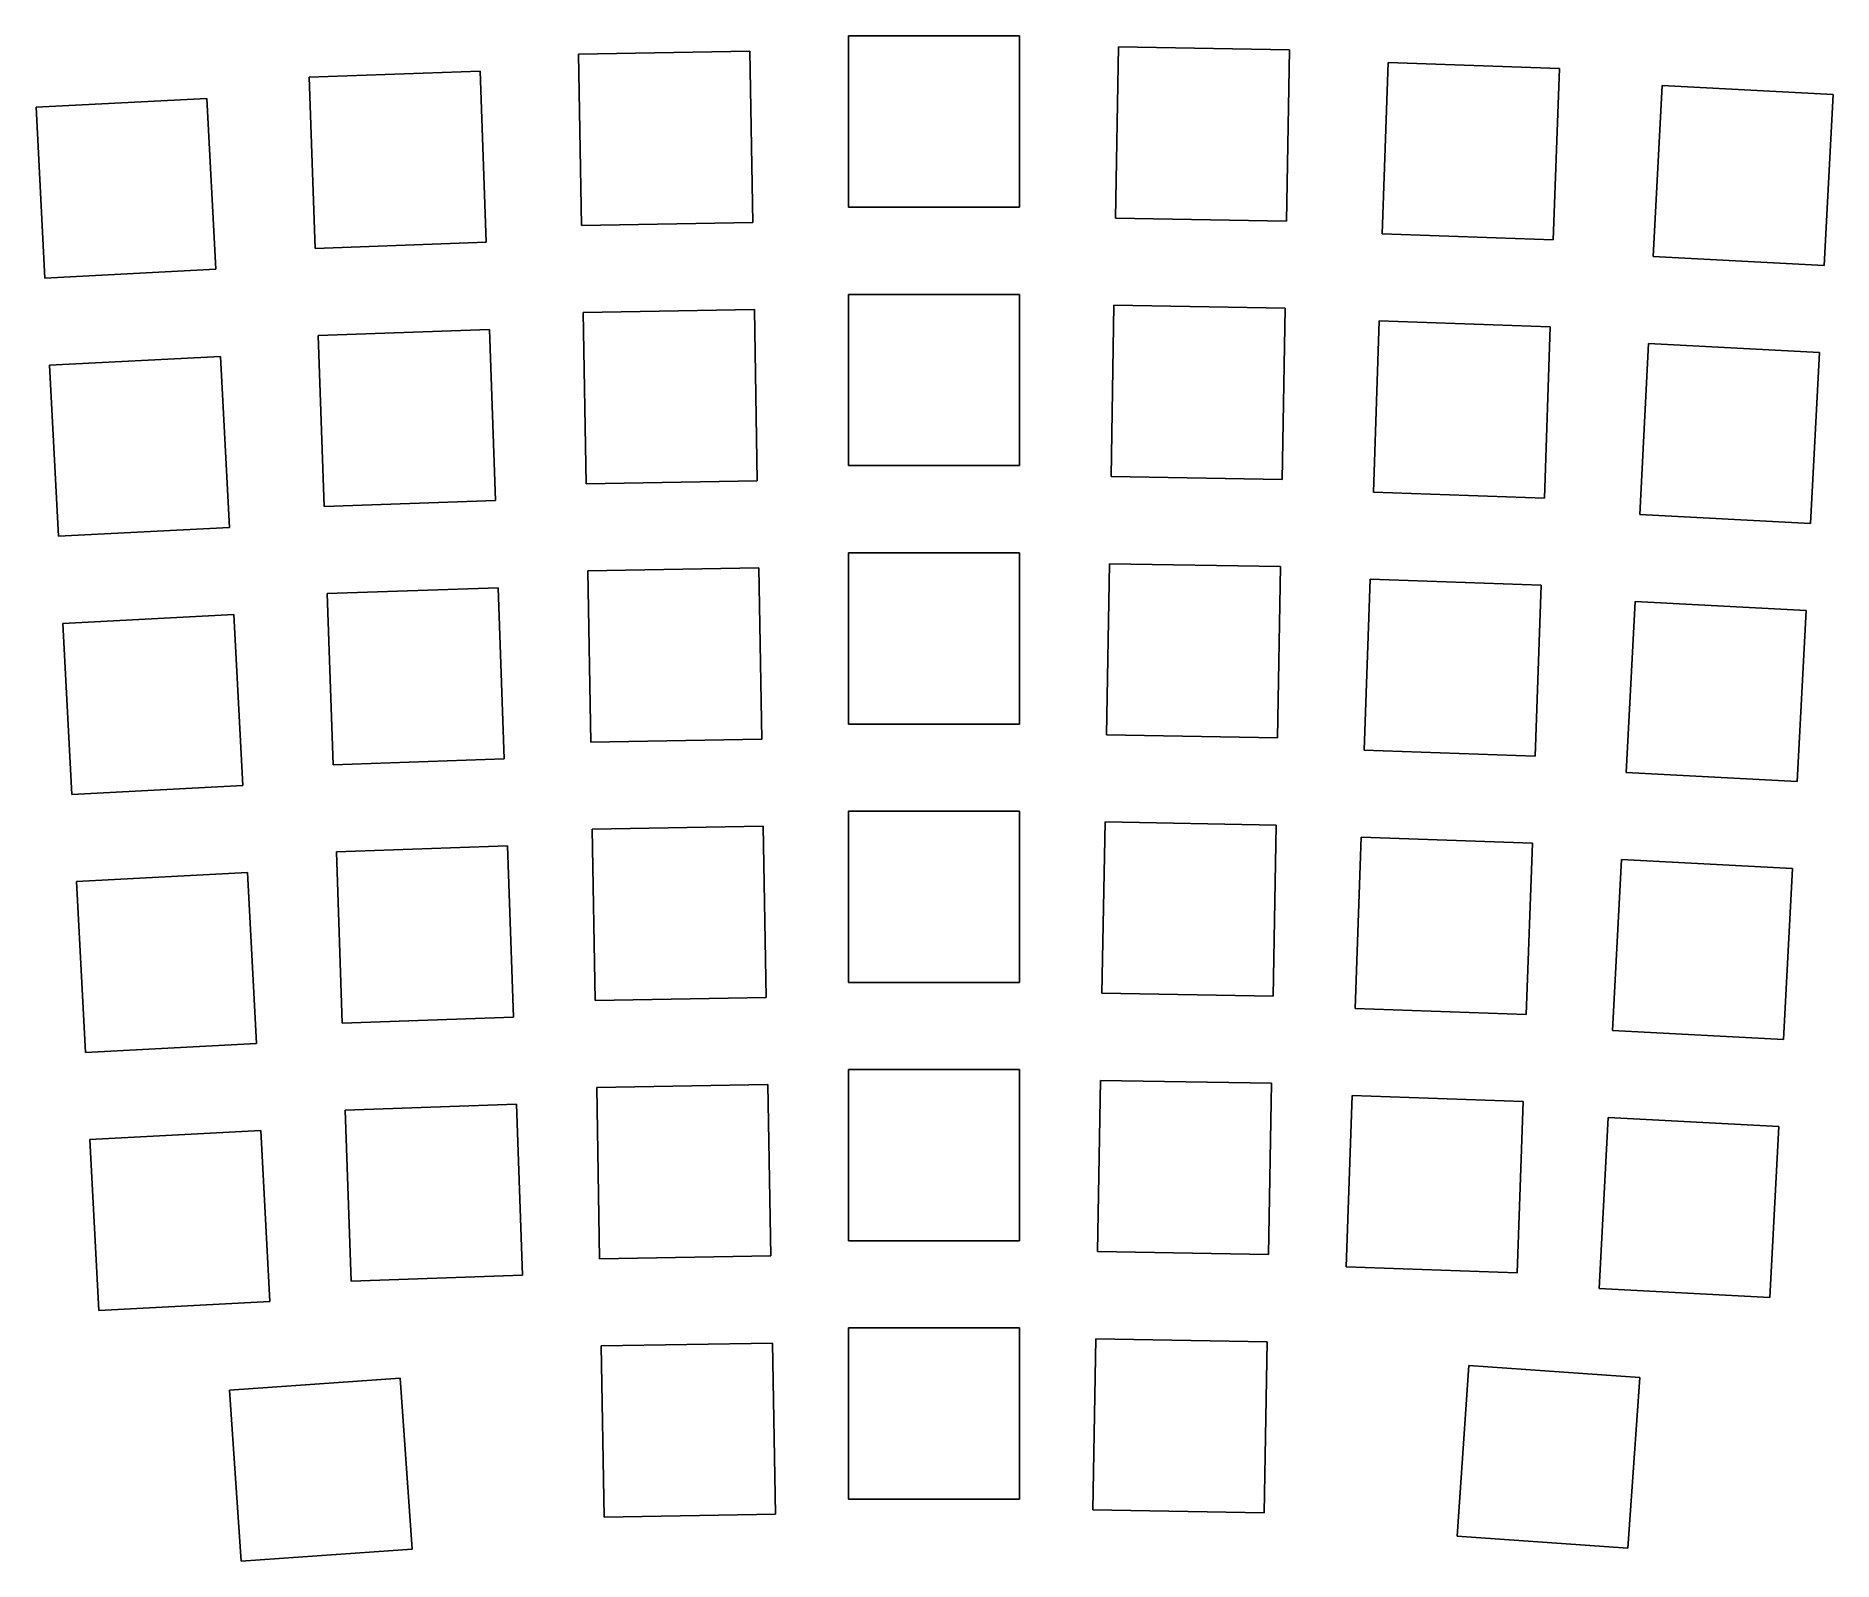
# Model space of a CAD drawing. Header units: millimetres. Extents: x 37 to 183, y -207 to -83.
import ezdxf

# ---------------------------------------------------------------- set-up
doc = ezdxf.new("R2010")
doc.units = ezdxf.units.MM

msp = doc.modelspace()

# ---------------------------------------------------------------- linework, layer by layer
at = {"linetype": 'CONTINUOUS'}
for p, q in [((116.98, -82.68), (103.03, -82.68)), ((103.03, -82.68), (103.03, -96.63)), ((116.98, -96.63), (116.98, -82.68)), ((94.99, -83.92), (81.04, -84.17)), ((81.04, -84.17), (81.28, -98.11)), ((95.23, -97.87), (94.99, -83.92)), ((125.04, -83.57), (124.79, -97.52)), ((138.99, -83.82), (125.04, -83.57)), ((138.74, -97.76), (138.99, -83.82)), ((147.03, -84.85), (146.54, -98.79)), ((160.97, -85.34), (147.03, -84.85)), ((73.02, -85.55), (59.08, -86.04)), ((59.08, -86.04), (59.57, -99.98)), ((73.51, -99.49), (73.02, -85.55)), ((160.48, -99.28), (160.97, -85.34)), ((50.74, -87.76), (36.81, -88.49)), ((51.47, -101.69), (50.74, -87.76)), ((169.35, -86.71), (168.62, -100.64)), ((183.28, -87.44), (169.35, -86.71)), ((182.55, -101.37), (183.28, -87.44)), ((36.81, -88.49), (37.54, -102.42)), ((103.03, -96.63), (116.98, -96.63)), ((81.28, -98.11), (95.23, -97.87)), ((124.79, -97.52), (138.74, -97.76)), ((59.57, -99.98), (73.51, -99.49)), ((146.54, -98.79), (160.48, -99.28)), ((168.62, -100.64), (182.55, -101.37)), ((37.54, -102.42), (51.47, -101.69)), ((116.98, -103.73), (103.03, -103.73)), ((103.03, -103.73), (103.03, -117.68)), ((116.98, -117.68), (116.98, -103.73)), ((95.36, -104.97), (81.41, -105.21)), ((81.41, -105.21), (81.65, -119.16)), ((95.6, -118.92), (95.36, -104.97)), ((124.67, -104.62), (124.43, -118.57)), ((138.62, -104.86), (124.67, -104.62)), ((138.37, -118.81), (138.62, -104.86)), ((73.76, -106.59), (59.82, -107.08)), ((74.25, -120.53), (73.76, -106.59)), ((146.29, -105.89), (145.81, -119.83)), ((160.23, -106.38), (146.29, -105.89)), ((159.75, -120.32), (160.23, -106.38)), ((59.82, -107.08), (60.3, -121.02)), ((168.25, -107.73), (167.52, -121.66)), ((182.18, -108.46), (168.25, -107.73)), ((51.84, -108.78), (37.91, -109.51)), ((37.91, -109.51), (38.64, -123.44)), ((52.57, -122.71), (51.84, -108.78)), ((181.45, -122.39), (182.18, -108.46)), ((103.03, -117.68), (116.98, -117.68)), ((124.43, -118.57), (138.37, -118.81)), ((81.65, -119.16), (95.6, -118.92)), ((145.81, -119.83), (159.75, -120.32)), ((60.3, -121.02), (74.25, -120.53)), ((38.64, -123.44), (52.57, -122.71)), ((167.52, -121.66), (181.45, -122.39)), ((116.98, -124.78), (103.03, -124.78)), ((103.03, -124.78), (103.03, -138.73)), ((116.98, -138.73), (116.98, -124.78)), ((124.3, -125.67), (124.06, -139.61)), ((138.25, -125.91), (124.3, -125.67)), ((138.01, -139.86), (138.25, -125.91)), ((95.72, -126.02), (81.78, -126.26)), ((81.78, -126.26), (82.02, -140.21)), ((95.97, -139.96), (95.72, -126.02)), ((145.56, -126.93), (145.07, -140.87)), ((159.5, -127.41), (145.56, -126.93)), ((159.01, -141.36), (159.5, -127.41)), ((74.49, -127.63), (60.55, -128.11)), ((60.55, -128.11), (61.04, -142.05)), ((74.98, -141.57), (74.49, -127.63)), ((167.15, -128.76), (166.42, -142.69)), ((181.08, -129.49), (167.15, -128.76)), ((52.94, -129.8), (39.01, -130.53)), ((53.67, -143.73), (52.94, -129.8)), ((180.35, -143.42), (181.08, -129.49)), ((39.01, -130.53), (39.74, -144.46)), ((103.03, -138.73), (116.98, -138.73)), ((82.02, -140.21), (95.97, -139.96)), ((124.06, -139.61), (138.01, -139.86)), ((61.04, -142.05), (74.98, -141.57)), ((145.07, -140.87), (159.01, -141.36)), ((166.42, -142.69), (180.35, -143.42)), ((39.74, -144.46), (53.67, -143.73)), ((116.98, -145.83), (103.03, -145.83)), ((103.03, -145.83), (103.03, -159.78)), ((116.98, -159.78), (116.98, -145.83)), ((96.09, -147.06), (82.14, -147.31)), ((82.14, -147.31), (82.39, -161.25)), ((96.33, -161.01), (96.09, -147.06)), ((123.94, -146.71), (123.69, -160.66)), ((137.88, -146.96), (123.94, -146.71)), ((137.64, -160.91), (137.88, -146.96)), ((75.23, -148.66), (61.29, -149.15)), ((61.29, -149.15), (61.77, -163.09)), ((75.72, -162.61), (75.23, -148.66)), ((144.82, -147.96), (144.34, -161.91)), ((158.77, -148.45), (144.82, -147.96)), ((158.28, -162.39), (158.77, -148.45)), ((54.04, -150.82), (40.11, -151.55)), ((54.77, -164.76), (54.04, -150.82)), ((166.04, -149.78), (165.31, -163.71)), ((179.97, -150.51), (166.04, -149.78)), ((179.24, -164.44), (179.97, -150.51)), ((40.11, -151.55), (40.84, -165.49)), ((82.39, -161.25), (96.33, -161.01)), ((103.03, -159.78), (116.98, -159.78)), ((123.69, -160.66), (137.64, -160.91)), ((144.34, -161.91), (158.28, -162.39)), ((61.77, -163.09), (75.72, -162.61)), ((165.31, -163.71), (179.24, -164.44)), ((40.84, -165.49), (54.77, -164.76)), ((116.98, -166.88), (103.03, -166.88)), ((103.03, -166.88), (103.03, -180.83)), ((116.98, -180.83), (116.98, -166.88)), ((96.46, -168.11), (82.51, -168.35)), ((82.51, -168.35), (82.75, -182.3)), ((96.7, -182.06), (96.46, -168.11)), ((123.57, -167.76), (123.32, -181.71)), ((137.52, -168), (123.57, -167.76)), ((137.27, -181.95), (137.52, -168)), ((75.96, -169.7), (62.02, -170.19)), ((76.45, -183.64), (75.96, -169.7)), ((144.09, -169), (143.6, -182.94)), ((158.03, -169.49), (144.09, -169)), ((157.54, -183.43), (158.03, -169.49)), ((62.02, -170.19), (62.51, -184.13)), ((164.94, -170.8), (164.21, -184.73)), ((178.87, -171.53), (164.94, -170.8)), ((55.14, -171.85), (41.21, -172.58)), ((41.21, -172.58), (41.94, -186.51)), ((55.87, -185.78), (55.14, -171.85)), ((178.14, -185.46), (178.87, -171.53)), ((103.03, -180.83), (116.98, -180.83)), ((82.75, -182.3), (96.7, -182.06)), ((123.32, -181.71), (137.27, -181.95)), ((143.6, -182.94), (157.54, -183.43)), ((62.51, -184.13), (76.45, -183.64)), ((41.94, -186.51), (55.87, -185.78)), ((164.21, -184.73), (178.14, -185.46)), ((116.98, -187.93), (103.03, -187.93)), ((103.03, -187.93), (103.03, -201.88)), ((116.98, -201.88), (116.98, -187.93)), ((123.2, -188.81), (122.96, -202.76)), ((137.15, -189.05), (123.2, -188.81)), ((96.83, -189.16), (82.88, -189.4)), ((82.88, -189.4), (83.12, -203.35)), ((97.07, -203.11), (96.83, -189.16)), ((136.9, -203), (137.15, -189.05)), ((153.6, -190.98), (152.63, -204.9)), ((167.52, -191.96), (153.6, -190.98)), ((66.48, -192.03), (52.57, -193)), ((52.57, -193), (53.54, -206.92)), ((67.46, -205.95), (66.48, -192.03)), ((166.55, -205.87), (167.52, -191.96)), ((103.03, -201.88), (116.98, -201.88)), ((83.12, -203.35), (97.07, -203.11)), ((122.96, -202.76), (136.9, -203)), ((152.63, -204.9), (166.55, -205.87)), ((53.54, -206.92), (67.46, -205.95))]:
    msp.add_line(p, q, dxfattribs=at)

doc.saveas('drawing.dxf')
